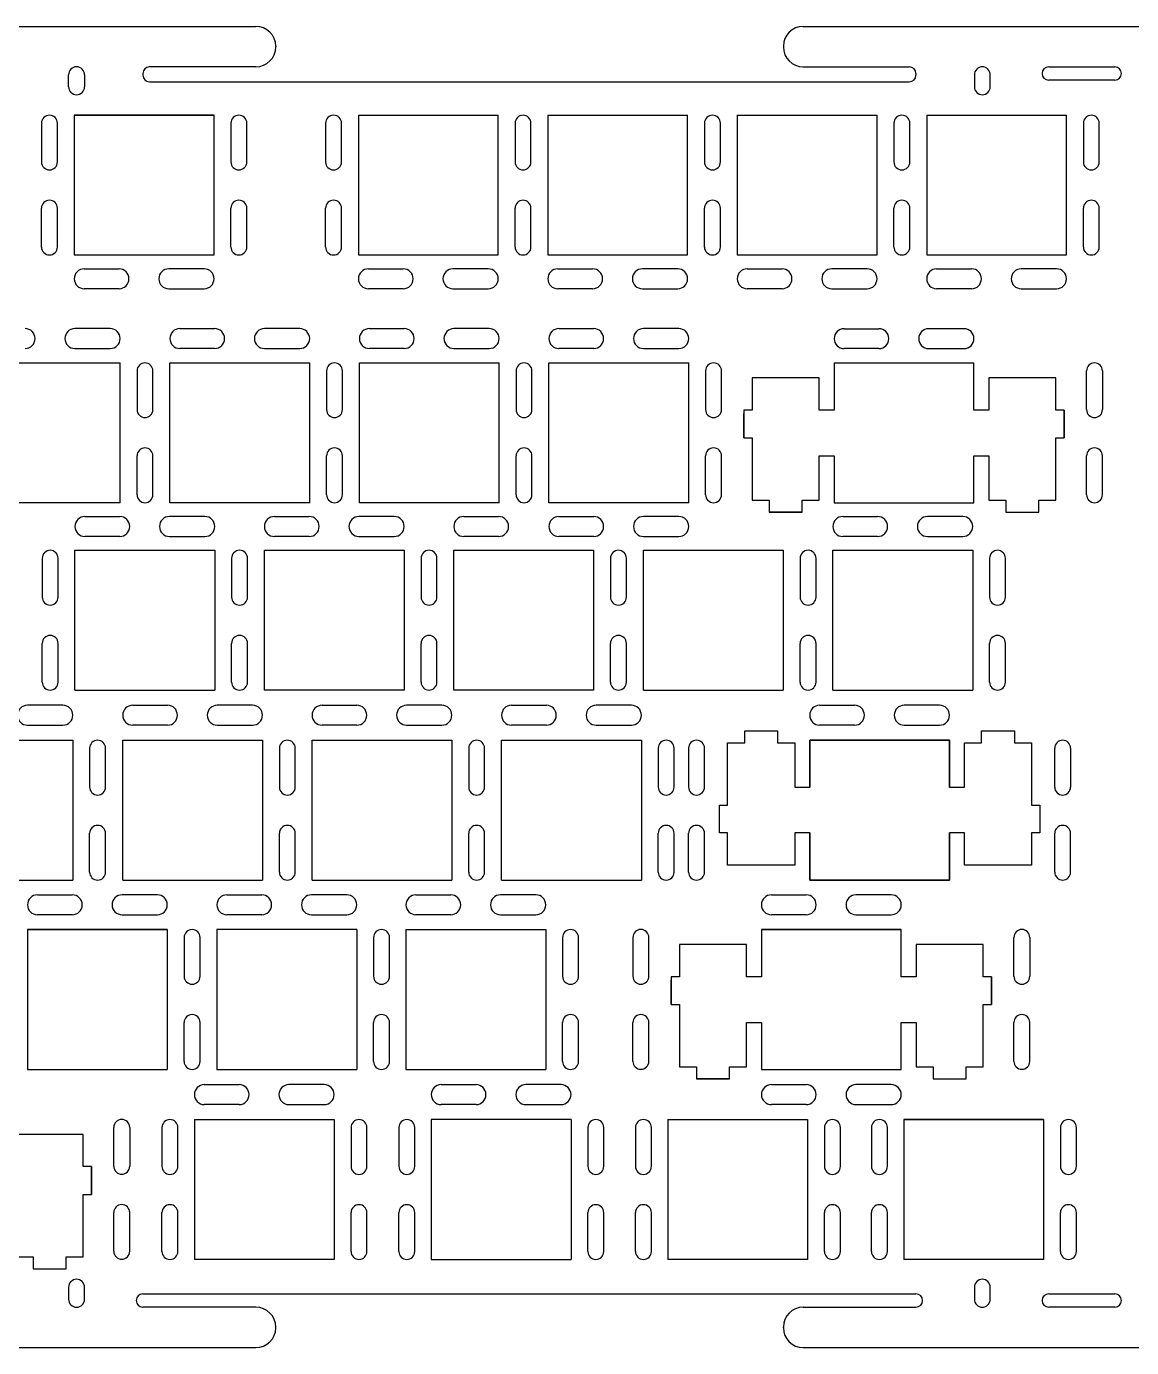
# Model space of a CAD drawing. Header units: millimetres. Extents: x -11 to 6802, y 2 to 721.
# Drawn here: x 5191.5 to 5302.6, y 533.9 to 666.7 of the extents above; entities that cross this region are included whole.
import ezdxf

# ---------------------------------------------------------------- set-up
doc = ezdxf.new("R2010")
doc.units = ezdxf.units.MM

msp = doc.modelspace()

# ---------------------------------------------------------------- linework, layer by layer
for p, q in [((5158.601, 666.668), (5214.601, 666.668)), ((5269.621, 666.668), (5325.621, 666.668)), ((5216.601, 664.668), (5216.601, 664.608)), ((5267.621, 664.668), (5267.621, 664.608)), ((5196.581, 662.608), (5196.581, 662.608)), ((5214.581, 662.608), (5203.921, 662.608)), ((5269.621, 662.608), (5280.281, 662.608)), ((5287.621, 662.608), (5287.621, 662.608)), ((5294.291, 662.608), (5300.931, 662.608)), ((5195.781, 660.608), (5195.781, 661.808)), ((5197.381, 661.808), (5197.381, 660.608)), ((5203.251, 661.938), (5203.251, 661.778)), ((5280.951, 661.938), (5280.951, 661.778)), ((5286.821, 661.808), (5286.821, 660.608)), ((5288.421, 660.608), (5288.421, 661.808)), ((5293.621, 661.938), (5293.621, 661.938)), ((5300.931, 661.268), (5294.291, 661.268)), ((5301.601, 661.938), (5301.601, 661.938)), ((5203.921, 661.108), (5280.281, 661.108)), ((5196.351, 657.748), (5196.351, 643.698)), ((5210.401, 657.748), (5196.351, 657.748)), ((5196.351, 657.748), (5210.401, 657.748)), ((5210.401, 643.698), (5210.401, 657.748)), ((5224.911, 657.748), (5238.961, 657.748)), ((5224.911, 657.748), (5238.961, 657.748)), ((5224.911, 657.748), (5224.911, 643.698)), ((5238.961, 643.698), (5238.961, 657.748)), ((5243.951, 657.748), (5243.951, 643.698)), ((5243.951, 657.748), (5258.001, 657.748)), ((5243.951, 657.748), (5258.001, 657.748)), ((5258.001, 643.698), (5258.001, 657.748)), ((5262.991, 657.748), (5262.991, 643.698)), ((5262.991, 657.748), (5277.041, 657.748)), ((5262.991, 657.748), (5277.041, 657.748)), ((5277.041, 643.698), (5277.041, 657.748)), ((5282.031, 657.748), (5282.031, 643.698)), ((5282.031, 657.748), (5296.081, 657.748)), ((5282.031, 657.748), (5296.081, 657.748)), ((5296.081, 643.698), (5296.081, 657.748)), ((5193.056, 656.948), (5193.056, 653.048)), ((5194.656, 653.048), (5194.656, 656.948)), ((5212.096, 656.948), (5212.096, 653.048)), ((5213.696, 653.048), (5213.696, 656.948)), ((5221.616, 656.948), (5221.616, 653.048)), ((5223.216, 653.048), (5223.216, 656.948)), ((5240.656, 656.948), (5240.656, 653.048)), ((5242.256, 653.048), (5242.256, 656.948)), ((5259.696, 656.948), (5259.696, 653.048)), ((5261.296, 653.048), (5261.296, 656.948)), ((5278.736, 656.948), (5278.736, 653.048)), ((5280.336, 653.048), (5280.336, 656.948)), ((5297.776, 656.948), (5297.776, 653.048)), ((5299.376, 653.048), (5299.376, 656.948)), ((5193.856, 652.248), (5193.856, 652.248)), ((5212.896, 652.248), (5212.896, 652.248)), ((5222.416, 652.248), (5222.416, 652.248)), ((5241.456, 652.248), (5241.456, 652.248)), ((5260.496, 652.248), (5260.496, 652.248)), ((5279.536, 652.248), (5279.536, 652.248)), ((5298.576, 652.248), (5298.576, 652.248)), ((5193.056, 644.498), (5193.056, 648.398)), ((5193.856, 649.198), (5193.856, 649.198)), ((5194.656, 644.498), (5194.656, 648.398)), ((5212.096, 644.498), (5212.096, 648.398)), ((5212.896, 649.198), (5212.896, 649.198)), ((5213.696, 644.498), (5213.696, 648.398)), ((5221.616, 644.498), (5221.616, 648.398)), ((5222.416, 649.198), (5222.416, 649.198)), ((5223.216, 644.498), (5223.216, 648.398)), ((5240.656, 644.498), (5240.656, 648.398)), ((5241.456, 649.198), (5241.456, 649.198)), ((5242.256, 644.498), (5242.256, 648.398)), ((5259.696, 644.498), (5259.696, 648.398)), ((5260.496, 649.198), (5260.496, 649.198)), ((5261.296, 644.498), (5261.296, 648.398)), ((5278.736, 644.498), (5278.736, 648.398)), ((5279.536, 649.198), (5279.536, 649.198)), ((5280.336, 644.498), (5280.336, 648.398)), ((5297.776, 644.498), (5297.776, 648.398)), ((5298.576, 649.198), (5298.576, 649.198)), ((5299.376, 644.498), (5299.376, 648.398)), ((5193.856, 643.698), (5193.856, 643.698)), ((5196.351, 643.698), (5210.401, 643.698)), ((5212.896, 643.698), (5212.896, 643.698)), ((5222.416, 643.698), (5222.416, 643.698)), ((5224.911, 643.698), (5238.961, 643.698)), ((5241.456, 643.698), (5241.456, 643.698)), ((5243.951, 643.698), (5258.001, 643.698)), ((5260.496, 643.698), (5260.496, 643.698)), ((5262.991, 643.698), (5277.041, 643.698)), ((5279.536, 643.698), (5279.536, 643.698)), ((5282.031, 643.698), (5296.081, 643.698)), ((5298.576, 643.698), (5298.576, 643.698)), ((5196.351, 641.308), (5196.351, 641.308)), ((5197.351, 642.308), (5200.851, 642.308)), ((5201.851, 641.308), (5201.851, 641.308)), ((5204.851, 641.308), (5204.851, 641.308)), ((5209.401, 642.308), (5205.851, 642.308)), ((5210.401, 641.308), (5210.401, 641.308)), ((5224.911, 641.308), (5224.911, 641.308)), ((5225.911, 642.308), (5229.411, 642.308)), ((5230.411, 641.308), (5230.411, 641.308)), ((5233.411, 641.308), (5233.411, 641.308)), ((5237.961, 642.308), (5234.411, 642.308)), ((5238.961, 641.308), (5238.961, 641.308)), ((5243.951, 641.308), (5243.951, 641.308)), ((5244.951, 642.308), (5248.451, 642.308)), ((5249.451, 641.308), (5249.451, 641.308)), ((5252.451, 641.308), (5252.451, 641.308)), ((5257.001, 642.308), (5253.451, 642.308)), ((5258.001, 641.308), (5258.001, 641.308)), ((5262.991, 641.308), (5262.991, 641.308)), ((5263.991, 642.308), (5267.491, 642.308)), ((5268.491, 641.308), (5268.491, 641.308)), ((5271.491, 641.308), (5271.491, 641.308)), ((5276.041, 642.308), (5272.491, 642.308)), ((5277.041, 641.308), (5277.041, 641.308)), ((5282.031, 641.308), (5282.031, 641.308)), ((5283.031, 642.308), (5286.531, 642.308)), ((5287.531, 641.308), (5287.531, 641.308)), ((5290.531, 641.308), (5290.531, 641.308)), ((5295.081, 642.308), (5291.531, 642.308)), ((5296.081, 641.308), (5296.081, 641.308)), ((5200.851, 640.308), (5197.351, 640.308)), ((5205.851, 640.308), (5209.401, 640.308)), ((5229.411, 640.308), (5225.911, 640.308)), ((5234.411, 640.308), (5237.961, 640.308)), ((5248.451, 640.308), (5244.951, 640.308)), ((5253.451, 640.308), (5257.001, 640.308)), ((5267.491, 640.308), (5263.991, 640.308)), ((5272.491, 640.308), (5276.041, 640.308)), ((5286.531, 640.308), (5283.031, 640.308)), ((5291.531, 640.308), (5295.081, 640.308)), ((5199.961, 636.298), (5196.411, 636.298)), ((5206.961, 636.298), (5210.461, 636.298)), ((5219.011, 636.298), (5215.461, 636.298)), ((5226.011, 636.298), (5229.511, 636.298)), ((5238.061, 636.298), (5234.511, 636.298)), ((5245.061, 636.298), (5248.561, 636.298)), ((5257.111, 636.298), (5253.561, 636.298)), ((5273.726, 636.293), (5277.226, 636.293)), ((5285.776, 636.293), (5282.226, 636.293)), ((5192.411, 635.298), (5192.411, 635.298)), ((5195.411, 635.298), (5195.411, 635.298)), ((5200.961, 635.298), (5200.961, 635.298)), ((5205.961, 635.298), (5205.961, 635.298)), ((5205.961, 635.298), (5205.961, 635.298)), ((5211.461, 635.298), (5211.461, 635.298)), ((5214.461, 635.298), (5214.461, 635.298)), ((5220.011, 635.298), (5220.011, 635.298)), ((5225.011, 635.298), (5225.011, 635.298)), ((5225.011, 635.298), (5225.011, 635.298)), ((5230.511, 635.298), (5230.511, 635.298)), ((5233.511, 635.298), (5233.511, 635.298)), ((5239.061, 635.298), (5239.061, 635.298)), ((5244.061, 635.298), (5244.061, 635.298)), ((5244.061, 635.298), (5244.061, 635.298)), ((5249.561, 635.298), (5249.561, 635.298)), ((5252.561, 635.298), (5252.561, 635.298)), ((5258.111, 635.298), (5258.111, 635.298)), ((5272.726, 635.293), (5272.726, 635.293)), ((5272.726, 635.293), (5272.726, 635.293)), ((5278.226, 635.293), (5278.226, 635.293)), ((5281.226, 635.293), (5281.226, 635.293)), ((5286.776, 635.293), (5286.776, 635.293)), ((5196.411, 634.298), (5199.961, 634.298)), ((5210.461, 634.298), (5206.961, 634.298)), ((5215.461, 634.298), (5219.011, 634.298)), ((5229.511, 634.298), (5226.011, 634.298)), ((5234.511, 634.298), (5238.061, 634.298)), ((5248.561, 634.298), (5245.061, 634.298)), ((5253.561, 634.298), (5257.111, 634.298)), ((5277.226, 634.293), (5273.726, 634.293)), ((5282.226, 634.293), (5285.776, 634.293)), ((5186.911, 632.858), (5200.961, 632.858)), ((5200.961, 618.808), (5200.961, 632.858)), ((5202.656, 632.058), (5202.656, 628.158)), ((5204.256, 628.158), (5204.256, 632.058)), ((5205.961, 618.808), (5205.961, 632.858)), ((5205.961, 632.858), (5220.011, 632.858)), ((5220.011, 618.808), (5220.011, 632.858)), ((5221.706, 632.058), (5221.706, 628.158)), ((5223.306, 628.158), (5223.306, 632.058)), ((5225.011, 618.808), (5225.011, 632.858)), ((5225.011, 632.858), (5239.061, 632.858)), ((5239.061, 618.808), (5239.061, 632.858)), ((5240.756, 632.058), (5240.756, 628.158)), ((5242.356, 628.158), (5242.356, 632.058)), ((5244.061, 618.808), (5244.061, 632.858)), ((5244.061, 632.858), (5258.111, 632.858)), ((5258.111, 618.808), (5258.111, 632.858)), ((5259.806, 632.058), (5259.806, 628.158)), ((5261.406, 628.158), (5261.406, 632.058)), ((5272.726, 632.853), (5272.726, 628.117)), ((5272.726, 632.853), (5286.776, 632.853)), ((5272.731, 632.853), (5272.731, 632.858)), ((5286.776, 628.117), (5286.776, 632.853)), ((5298.096, 628.158), (5298.096, 632.058)), ((5299.696, 632.058), (5299.696, 628.158)), ((5295.85, 628.117), (5295.85, 625.319)), ((5203.456, 627.358), (5203.456, 627.358)), ((5222.506, 627.358), (5222.506, 627.358)), ((5241.556, 627.358), (5241.556, 627.358)), ((5260.606, 627.358), (5260.606, 627.358)), ((5263.651, 625.319), (5263.651, 627.763)), ((5298.896, 627.358), (5298.896, 627.358)), ((5203.456, 624.308), (5203.456, 624.308)), ((5222.506, 624.308), (5222.506, 624.308)), ((5241.556, 624.308), (5241.556, 624.308)), ((5260.606, 624.308), (5260.606, 624.308)), ((5298.896, 624.308), (5298.896, 624.308)), ((5202.656, 619.608), (5202.656, 623.508)), ((5204.256, 619.608), (5204.256, 623.508)), ((5221.706, 619.608), (5221.706, 623.508)), ((5223.306, 619.608), (5223.306, 623.508)), ((5240.756, 619.608), (5240.756, 623.508)), ((5242.356, 619.608), (5242.356, 623.508)), ((5259.806, 619.608), (5259.806, 623.508)), ((5261.406, 619.608), (5261.406, 623.508)), ((5272.726, 623.518), (5272.726, 618.803)), ((5286.776, 618.803), (5286.776, 623.518)), ((5298.096, 619.608), (5298.096, 623.508)), ((5299.696, 619.608), (5299.696, 623.508)), ((5200.961, 618.808), (5186.911, 618.808)), ((5203.456, 618.808), (5203.456, 618.808)), ((5220.011, 618.808), (5205.961, 618.808)), ((5222.506, 618.808), (5222.506, 618.808)), ((5239.061, 618.808), (5225.011, 618.808)), ((5241.556, 618.808), (5241.556, 618.808)), ((5258.111, 618.808), (5244.061, 618.808)), ((5260.606, 618.808), (5260.606, 618.808)), ((5272.726, 618.808), (5272.731, 618.808)), ((5272.726, 618.803), (5286.776, 618.803)), ((5272.731, 618.808), (5272.731, 618.803)), ((5298.896, 618.808), (5298.896, 618.808)), ((5197.421, 617.413), (5200.921, 617.413)), ((5209.471, 617.413), (5205.921, 617.413)), ((5216.461, 617.413), (5219.961, 617.413)), ((5228.511, 617.413), (5224.961, 617.413)), ((5235.501, 617.413), (5239.001, 617.413)), ((5245.061, 617.413), (5248.561, 617.413)), ((5257.111, 617.413), (5253.561, 617.413)), ((5269.499, 617.848), (5266.2, 617.848)), ((5273.601, 617.413), (5277.101, 617.413)), ((5285.651, 617.413), (5282.101, 617.413)), ((5196.421, 616.413), (5196.421, 616.413)), ((5196.421, 616.413), (5196.421, 616.413)), ((5201.921, 616.413), (5201.921, 616.413)), ((5204.921, 616.413), (5204.921, 616.413)), ((5210.471, 616.413), (5210.471, 616.413)), ((5215.461, 616.413), (5215.461, 616.413)), ((5215.461, 616.413), (5215.461, 616.413)), ((5220.961, 616.413), (5220.961, 616.413)), ((5223.961, 616.413), (5223.961, 616.413)), ((5229.511, 616.413), (5229.511, 616.413)), ((5234.501, 616.413), (5234.501, 616.413)), ((5234.501, 616.413), (5234.501, 616.413)), ((5240.001, 616.413), (5240.001, 616.413)), ((5244.061, 616.413), (5244.061, 616.413)), ((5249.561, 616.413), (5249.561, 616.413)), ((5252.561, 616.413), (5252.561, 616.413)), ((5258.111, 616.413), (5258.111, 616.413)), ((5272.601, 616.413), (5272.601, 616.413)), ((5272.601, 616.413), (5272.601, 616.413)), ((5278.101, 616.413), (5278.101, 616.413)), ((5281.101, 616.413), (5281.101, 616.413)), ((5286.651, 616.413), (5286.651, 616.413)), ((5200.921, 615.413), (5197.421, 615.413)), ((5205.921, 615.413), (5209.471, 615.413)), ((5219.961, 615.413), (5216.461, 615.413)), ((5224.961, 615.413), (5228.511, 615.413)), ((5239.001, 615.413), (5235.501, 615.413)), ((5248.561, 615.413), (5245.061, 615.413)), ((5253.561, 615.413), (5257.111, 615.413)), ((5277.101, 615.413), (5273.601, 615.413)), ((5282.101, 615.413), (5285.651, 615.413)), ((5196.421, 599.968), (5196.421, 614.018)), ((5196.421, 614.018), (5210.471, 614.018)), ((5210.471, 614.018), (5210.471, 599.968)), ((5215.461, 599.968), (5215.461, 614.018)), ((5215.461, 614.018), (5229.511, 614.018)), ((5229.511, 614.018), (5229.511, 599.968)), ((5234.501, 599.968), (5234.501, 614.018)), ((5234.501, 614.018), (5248.551, 614.018)), ((5248.551, 614.018), (5248.551, 599.968)), ((5253.561, 599.968), (5253.561, 614.018)), ((5253.561, 614.018), (5267.611, 614.018)), ((5267.611, 614.018), (5267.611, 599.968)), ((5272.601, 599.968), (5272.601, 614.018)), ((5272.601, 614.018), (5286.651, 614.018)), ((5286.651, 614.018), (5286.651, 599.968)), ((5193.126, 613.218), (5193.126, 609.318)), ((5194.726, 609.318), (5194.726, 613.218)), ((5212.166, 613.218), (5212.166, 609.318)), ((5213.766, 609.318), (5213.766, 613.218)), ((5231.206, 613.218), (5231.206, 609.318)), ((5232.806, 609.318), (5232.806, 613.218)), ((5250.246, 613.218), (5250.246, 609.318)), ((5251.846, 609.318), (5251.846, 613.218)), ((5269.306, 613.218), (5269.306, 609.318)), ((5270.906, 609.318), (5270.906, 613.218)), ((5288.346, 613.218), (5288.346, 609.318)), ((5289.946, 609.318), (5289.946, 613.218)), ((5193.926, 608.518), (5193.926, 608.518)), ((5212.966, 608.518), (5212.966, 608.518)), ((5232.006, 608.518), (5232.006, 608.518)), ((5251.046, 608.518), (5251.046, 608.518)), ((5270.106, 608.518), (5270.106, 608.518)), ((5289.146, 608.518), (5289.146, 608.518)), ((5193.926, 605.468), (5193.926, 605.468)), ((5212.966, 605.468), (5212.966, 605.468)), ((5232.006, 605.468), (5232.006, 605.468)), ((5251.046, 605.468), (5251.046, 605.468)), ((5270.106, 605.468), (5270.106, 605.468)), ((5289.146, 605.468), (5289.146, 605.468)), ((5193.126, 600.768), (5193.126, 604.668)), ((5194.726, 600.768), (5194.726, 604.668)), ((5212.166, 600.768), (5212.166, 604.668)), ((5213.766, 600.768), (5213.766, 604.668)), ((5231.206, 600.768), (5231.206, 604.668)), ((5232.806, 600.768), (5232.806, 604.668)), ((5250.246, 600.768), (5250.246, 604.668)), ((5251.846, 600.768), (5251.846, 604.668)), ((5269.306, 600.768), (5269.306, 604.668)), ((5270.906, 600.768), (5270.906, 604.668)), ((5288.346, 600.768), (5288.346, 604.668)), ((5289.946, 600.768), (5289.946, 604.668)), ((5193.926, 599.968), (5193.926, 599.968)), ((5196.421, 599.968), (5210.471, 599.968)), ((5212.966, 599.968), (5212.966, 599.968)), ((5229.511, 599.968), (5215.461, 599.968)), ((5232.006, 599.968), (5232.006, 599.968)), ((5248.551, 599.968), (5234.501, 599.968)), ((5251.046, 599.968), (5251.046, 599.968)), ((5253.561, 599.968), (5267.611, 599.968)), ((5270.106, 599.968), (5270.106, 599.968)), ((5272.601, 599.968), (5286.651, 599.968)), ((5289.146, 599.968), (5289.146, 599.968)), ((5195.201, 598.448), (5191.651, 598.448)), ((5202.221, 598.448), (5205.721, 598.448)), ((5214.271, 598.448), (5210.721, 598.448)), ((5221.251, 598.448), (5224.751, 598.448)), ((5233.301, 598.448), (5229.751, 598.448)), ((5240.301, 598.448), (5243.801, 598.448)), ((5252.351, 598.448), (5248.801, 598.448)), ((5271.271, 598.448), (5274.771, 598.448)), ((5283.321, 598.448), (5279.771, 598.448)), ((5191.651, 596.448), (5195.201, 596.448)), ((5196.201, 597.448), (5196.201, 597.448)), ((5201.221, 597.448), (5201.221, 597.448)), ((5201.221, 597.448), (5201.221, 597.448)), ((5205.721, 596.448), (5202.221, 596.448)), ((5206.721, 597.448), (5206.721, 597.448)), ((5209.721, 597.448), (5209.721, 597.448)), ((5210.721, 596.448), (5214.271, 596.448)), ((5215.271, 597.448), (5215.271, 597.448)), ((5220.251, 597.448), (5220.251, 597.448)), ((5220.251, 597.448), (5220.251, 597.448)), ((5224.751, 596.448), (5221.251, 596.448)), ((5225.751, 597.448), (5225.751, 597.448)), ((5228.751, 597.448), (5228.751, 597.448)), ((5229.751, 596.448), (5233.301, 596.448)), ((5234.301, 597.448), (5234.301, 597.448)), ((5239.301, 597.448), (5239.301, 597.448)), ((5239.301, 597.448), (5239.301, 597.448)), ((5243.801, 596.448), (5240.301, 596.448)), ((5244.801, 597.448), (5244.801, 597.448)), ((5247.801, 597.448), (5247.801, 597.448)), ((5248.801, 596.448), (5252.351, 596.448)), ((5253.351, 597.448), (5253.351, 597.448)), ((5270.271, 597.448), (5270.271, 597.448)), ((5270.271, 597.448), (5270.271, 597.448)), ((5274.771, 596.448), (5271.271, 596.448)), ((5275.771, 597.448), (5275.771, 597.448)), ((5278.771, 597.448), (5278.771, 597.448)), ((5279.771, 596.448), (5283.321, 596.448)), ((5284.321, 597.448), (5284.321, 597.448)), ((5182.151, 594.928), (5196.201, 594.928)), ((5196.201, 594.928), (5196.201, 580.878)), ((5201.221, 580.878), (5201.221, 594.928)), ((5201.221, 594.928), (5215.271, 594.928)), ((5215.271, 594.928), (5215.271, 580.878)), ((5220.251, 580.878), (5220.251, 594.928)), ((5220.251, 594.928), (5234.301, 594.928)), ((5234.301, 594.928), (5234.301, 580.878)), ((5239.301, 580.878), (5239.301, 594.928)), ((5239.301, 594.928), (5253.351, 594.928)), ((5253.351, 594.928), (5253.351, 580.878)), ((5270.271, 590.214), (5270.271, 594.928)), ((5270.271, 594.928), (5284.321, 594.928)), ((5270.271, 594.928), (5270.271, 590.214)), ((5284.321, 594.928), (5270.271, 594.928)), ((5284.321, 594.928), (5284.321, 590.214)), ((5284.321, 590.214), (5284.321, 594.928)), ((5197.896, 594.128), (5197.896, 590.228)), ((5199.496, 590.228), (5199.496, 594.128)), ((5216.966, 594.128), (5216.966, 590.228)), ((5218.566, 590.228), (5218.566, 594.128)), ((5235.996, 594.128), (5235.996, 590.228)), ((5237.596, 590.228), (5237.596, 594.128)), ((5255.046, 594.128), (5255.046, 590.228)), ((5256.646, 590.228), (5256.646, 594.128)), ((5258.096, 594.128), (5258.096, 590.228)), ((5259.696, 590.228), (5259.696, 594.128)), ((5294.896, 590.228), (5294.896, 594.128)), ((5296.496, 594.128), (5296.496, 590.228)), ((5198.696, 589.428), (5198.696, 589.428)), ((5217.766, 589.428), (5217.766, 589.428)), ((5236.796, 589.428), (5236.796, 589.428)), ((5255.846, 589.428), (5255.846, 589.428)), ((5258.896, 589.428), (5258.896, 589.428)), ((5295.696, 589.428), (5295.696, 589.428)), ((5197.896, 581.678), (5197.896, 585.578)), ((5198.696, 586.378), (5198.696, 586.378)), ((5199.496, 581.678), (5199.496, 585.578)), ((5216.966, 581.678), (5216.966, 585.578)), ((5217.766, 586.378), (5217.766, 586.378)), ((5218.566, 581.678), (5218.566, 585.578)), ((5235.996, 581.678), (5235.996, 585.578)), ((5236.796, 586.378), (5236.796, 586.378)), ((5237.596, 581.678), (5237.596, 585.578)), ((5255.046, 581.678), (5255.046, 585.578)), ((5255.846, 586.378), (5255.846, 586.378)), ((5256.646, 581.678), (5256.646, 585.578)), ((5258.096, 581.678), (5258.096, 585.578)), ((5258.896, 586.378), (5258.896, 586.378)), ((5259.696, 581.678), (5259.696, 585.578)), ((5270.271, 580.878), (5270.271, 585.614)), ((5270.271, 585.614), (5270.271, 580.878)), ((5284.321, 585.614), (5284.321, 580.878)), ((5284.321, 580.878), (5284.321, 585.614)), ((5294.896, 581.678), (5294.896, 585.578)), ((5295.696, 586.378), (5295.696, 586.378)), ((5296.496, 581.678), (5296.496, 585.578)), ((5182.151, 580.878), (5196.201, 580.878)), ((5198.696, 580.878), (5198.696, 580.878)), ((5201.221, 580.878), (5215.271, 580.878)), ((5217.766, 580.878), (5217.766, 580.878)), ((5220.251, 580.878), (5234.301, 580.878)), ((5236.796, 580.878), (5236.796, 580.878)), ((5239.301, 580.878), (5253.351, 580.878)), ((5255.846, 580.878), (5255.846, 580.878)), ((5258.896, 580.878), (5258.896, 580.878)), ((5284.321, 580.878), (5270.271, 580.878)), ((5270.271, 580.878), (5284.321, 580.878)), ((5270.271, 580.878), (5284.321, 580.878)), ((5277.296, 580.878), (5270.271, 580.878)), ((5277.296, 580.878), (5277.296, 580.873)), ((5295.696, 580.878), (5295.696, 580.878)), ((5192.651, 579.393), (5196.151, 579.393)), ((5204.701, 579.393), (5201.151, 579.393)), ((5211.691, 579.393), (5215.191, 579.393)), ((5223.741, 579.393), (5220.191, 579.393)), ((5230.691, 579.393), (5234.191, 579.393)), ((5242.741, 579.393), (5239.191, 579.393)), ((5266.421, 579.393), (5269.921, 579.393)), ((5278.471, 579.393), (5274.921, 579.393)), ((5191.651, 578.393), (5191.651, 578.393)), ((5191.651, 578.393), (5191.651, 578.393)), ((5197.151, 578.393), (5197.151, 578.393)), ((5200.151, 578.393), (5200.151, 578.393)), ((5205.701, 578.393), (5205.701, 578.393)), ((5210.691, 578.393), (5210.691, 578.393)), ((5210.691, 578.393), (5210.691, 578.393)), ((5216.191, 578.393), (5216.191, 578.393)), ((5219.191, 578.393), (5219.191, 578.393)), ((5224.741, 578.393), (5224.741, 578.393)), ((5229.691, 578.393), (5229.691, 578.393)), ((5229.691, 578.393), (5229.691, 578.393)), ((5235.191, 578.393), (5235.191, 578.393)), ((5238.191, 578.393), (5238.191, 578.393)), ((5243.741, 578.393), (5243.741, 578.393)), ((5265.421, 578.393), (5265.421, 578.393)), ((5265.421, 578.393), (5265.421, 578.393)), ((5270.921, 578.393), (5270.921, 578.393)), ((5273.921, 578.393), (5273.921, 578.393)), ((5279.471, 578.393), (5279.471, 578.393)), ((5196.151, 577.393), (5192.651, 577.393)), ((5201.151, 577.393), (5204.701, 577.393)), ((5215.191, 577.393), (5211.691, 577.393)), ((5220.191, 577.393), (5223.741, 577.393)), ((5234.191, 577.393), (5230.691, 577.393)), ((5239.191, 577.393), (5242.741, 577.393)), ((5269.921, 577.393), (5266.421, 577.393)), ((5274.921, 577.393), (5278.471, 577.393)), ((5191.651, 575.908), (5191.651, 561.858)), ((5205.701, 575.908), (5191.651, 575.908)), ((5191.651, 575.908), (5205.701, 575.908)), ((5205.701, 575.908), (5205.701, 561.858)), ((5207.396, 575.108), (5207.396, 571.208)), ((5208.996, 571.208), (5208.996, 575.108)), ((5210.691, 575.908), (5210.691, 561.858)), ((5224.741, 575.908), (5210.691, 575.908)), ((5224.741, 575.908), (5224.741, 561.858)), ((5226.436, 575.108), (5226.436, 571.208)), ((5228.036, 571.208), (5228.036, 575.108)), ((5229.691, 575.908), (5243.741, 575.908)), ((5229.691, 575.908), (5229.691, 561.858)), ((5229.691, 575.908), (5243.741, 575.908)), ((5229.691, 575.908), (5243.741, 575.908)), ((5229.691, 575.908), (5243.741, 575.908)), ((5229.691, 575.908), (5229.691, 561.858)), ((5243.741, 575.908), (5243.741, 561.858)), ((5243.741, 575.908), (5243.741, 561.858)), ((5245.436, 575.108), (5245.436, 571.208)), ((5247.036, 571.208), (5247.036, 575.108)), ((5252.501, 575.113), (5252.501, 571.213)), ((5254.101, 571.213), (5254.101, 575.113)), ((5265.421, 575.908), (5265.421, 571.172)), ((5279.471, 575.908), (5265.421, 575.908)), ((5265.421, 575.908), (5279.471, 575.908)), ((5265.421, 575.908), (5279.471, 575.908)), ((5265.426, 575.908), (5265.426, 575.913)), ((5279.471, 571.172), (5279.471, 575.908)), ((5290.791, 571.213), (5290.791, 575.113)), ((5292.391, 575.113), (5292.391, 571.213)), ((5288.545, 571.172), (5288.545, 568.374)), ((5208.196, 570.408), (5208.196, 570.408)), ((5227.236, 570.408), (5227.236, 570.408)), ((5246.236, 570.408), (5246.236, 570.408)), ((5253.301, 570.413), (5253.301, 570.413)), ((5256.346, 568.374), (5256.346, 570.818)), ((5291.591, 570.413), (5291.591, 570.413)), ((5208.196, 567.358), (5208.196, 567.358)), ((5227.236, 567.358), (5227.236, 567.358)), ((5246.236, 567.358), (5246.236, 567.358)), ((5253.301, 567.363), (5253.301, 567.363)), ((5291.591, 567.363), (5291.591, 567.363)), ((5207.396, 562.658), (5207.396, 566.558)), ((5208.996, 562.658), (5208.996, 566.558)), ((5226.436, 562.658), (5226.436, 566.558)), ((5228.036, 562.658), (5228.036, 566.558)), ((5245.436, 562.658), (5245.436, 566.558)), ((5247.036, 562.658), (5247.036, 566.558)), ((5252.501, 562.663), (5252.501, 566.563)), ((5254.101, 562.663), (5254.101, 566.563)), ((5265.421, 566.573), (5265.421, 561.858)), ((5279.471, 561.858), (5279.471, 566.573)), ((5290.791, 562.663), (5290.791, 566.563)), ((5292.391, 562.663), (5292.391, 566.563)), ((5191.651, 561.858), (5205.701, 561.858)), ((5208.196, 561.858), (5208.196, 561.858)), ((5210.691, 561.858), (5224.741, 561.858)), ((5227.236, 561.858), (5227.236, 561.858)), ((5229.691, 561.858), (5243.741, 561.858)), ((5246.236, 561.858), (5246.236, 561.858)), ((5253.301, 561.863), (5253.301, 561.863)), ((5265.421, 561.863), (5265.426, 561.863)), ((5265.421, 561.858), (5279.471, 561.858)), ((5265.426, 561.863), (5265.426, 561.858)), ((5291.591, 561.863), (5291.591, 561.863)), ((5209.421, 560.32), (5212.921, 560.32)), ((5221.471, 560.32), (5217.921, 560.32)), ((5233.231, 560.32), (5236.731, 560.32)), ((5245.281, 560.32), (5241.731, 560.32)), ((5262.194, 560.903), (5258.895, 560.903)), ((5266.421, 560.32), (5269.921, 560.32)), ((5278.471, 560.32), (5274.921, 560.32)), ((5208.421, 559.32), (5208.421, 559.32)), ((5208.421, 559.32), (5208.421, 559.32)), ((5213.921, 559.32), (5213.921, 559.32)), ((5216.921, 559.32), (5216.921, 559.32)), ((5222.471, 559.32), (5222.471, 559.32)), ((5232.231, 559.32), (5232.231, 559.32)), ((5232.231, 559.32), (5232.231, 559.32)), ((5237.731, 559.32), (5237.731, 559.32)), ((5240.731, 559.32), (5240.731, 559.32)), ((5246.281, 559.32), (5246.281, 559.32)), ((5265.421, 559.32), (5265.421, 559.32)), ((5265.421, 559.32), (5265.421, 559.32)), ((5270.921, 559.32), (5270.921, 559.32)), ((5273.921, 559.32), (5273.921, 559.32)), ((5279.471, 559.32), (5279.471, 559.32)), ((5212.921, 558.32), (5209.421, 558.32)), ((5217.921, 558.32), (5221.471, 558.32)), ((5236.731, 558.32), (5233.231, 558.32)), ((5241.731, 558.32), (5245.281, 558.32)), ((5269.921, 558.32), (5266.421, 558.32)), ((5274.921, 558.32), (5278.471, 558.32)), ((5208.421, 556.808), (5222.471, 556.808)), ((5208.421, 556.808), (5208.421, 542.758)), ((5222.471, 556.808), (5222.471, 542.758)), ((5246.281, 556.808), (5232.231, 556.808)), ((5232.231, 556.808), (5232.231, 542.758)), ((5246.281, 556.808), (5246.281, 542.758)), ((5256.011, 556.808), (5270.061, 556.808)), ((5256.011, 556.808), (5256.011, 542.758)), ((5270.061, 556.808), (5270.061, 542.758)), ((5279.731, 556.808), (5293.781, 556.808)), ((5293.781, 556.808), (5279.731, 556.808)), ((5279.731, 556.808), (5279.731, 542.758)), ((5293.781, 556.808), (5293.781, 542.758)), ((5200.32, 552.124), (5200.32, 556.024)), ((5201.92, 556.024), (5201.92, 552.124)), ((5205.166, 556.008), (5205.166, 552.108)), ((5206.766, 552.108), (5206.766, 556.008)), ((5224.166, 556.008), (5224.166, 552.108)), ((5225.766, 552.108), (5225.766, 556.008)), ((5228.976, 556.008), (5228.976, 552.108)), ((5230.576, 552.108), (5230.576, 556.008)), ((5247.976, 556.008), (5247.976, 552.108)), ((5249.576, 552.108), (5249.576, 556.008)), ((5252.756, 556.008), (5252.756, 552.108)), ((5254.356, 552.108), (5254.356, 556.008)), ((5271.756, 556.008), (5271.756, 552.108)), ((5273.356, 552.108), (5273.356, 556.008)), ((5276.476, 556.008), (5276.476, 552.108)), ((5278.076, 552.108), (5278.076, 556.008)), ((5295.476, 556.008), (5295.476, 552.108)), ((5297.076, 552.108), (5297.076, 556.008)), ((5198.076, 552.083), (5198.076, 549.284)), ((5201.12, 551.324), (5201.12, 551.324)), ((5205.966, 551.308), (5205.966, 551.308)), ((5224.966, 551.308), (5224.966, 551.308)), ((5229.776, 551.308), (5229.776, 551.308)), ((5248.776, 551.308), (5248.776, 551.308)), ((5253.556, 551.308), (5253.556, 551.308)), ((5272.556, 551.308), (5272.556, 551.308)), ((5277.276, 551.308), (5277.276, 551.308)), ((5296.276, 551.308), (5296.276, 551.308)), ((5200.32, 543.574), (5200.32, 547.474)), ((5201.12, 548.274), (5201.12, 548.274)), ((5201.92, 543.574), (5201.92, 547.474)), ((5205.166, 543.558), (5205.166, 547.458)), ((5205.966, 548.258), (5205.966, 548.258)), ((5206.766, 543.558), (5206.766, 547.458)), ((5224.166, 543.558), (5224.166, 547.458)), ((5224.966, 548.258), (5224.966, 548.258)), ((5225.766, 543.558), (5225.766, 547.458)), ((5228.976, 543.558), (5228.976, 547.458)), ((5229.776, 548.258), (5229.776, 548.258)), ((5230.576, 543.558), (5230.576, 547.458)), ((5247.976, 543.558), (5247.976, 547.458)), ((5248.776, 548.258), (5248.776, 548.258)), ((5249.576, 543.558), (5249.576, 547.458)), ((5252.756, 543.558), (5252.756, 547.458)), ((5253.556, 548.258), (5253.556, 548.258)), ((5254.356, 543.558), (5254.356, 547.458)), ((5271.756, 543.558), (5271.756, 547.458)), ((5272.556, 548.258), (5272.556, 548.258)), ((5273.356, 543.558), (5273.356, 547.458)), ((5276.476, 543.558), (5276.476, 547.458)), ((5277.276, 548.258), (5277.276, 548.258)), ((5278.076, 543.558), (5278.076, 547.458)), ((5295.476, 543.558), (5295.476, 547.458)), ((5296.276, 548.258), (5296.276, 548.258)), ((5297.076, 543.558), (5297.076, 547.458)), ((5201.12, 542.774), (5201.12, 542.774)), ((5205.966, 542.758), (5205.966, 542.758)), ((5222.471, 542.758), (5208.421, 542.758)), ((5224.966, 542.758), (5224.966, 542.758)), ((5229.776, 542.758), (5229.776, 542.758)), ((5232.231, 542.758), (5246.281, 542.758)), ((5248.776, 542.758), (5248.776, 542.758)), ((5253.556, 542.758), (5253.556, 542.758)), ((5270.061, 542.758), (5256.011, 542.758)), ((5272.556, 542.758), (5272.556, 542.758)), ((5277.276, 542.758), (5277.276, 542.758)), ((5293.781, 542.758), (5279.731, 542.758)), ((5296.276, 542.758), (5296.276, 542.758)), ((5196.581, 540.758), (5196.581, 540.758)), ((5287.621, 540.758), (5287.621, 540.758)), ((5195.781, 539.958), (5195.781, 538.758)), ((5197.381, 538.758), (5197.381, 539.958)), ((5203.251, 539.298), (5280.951, 539.298)), ((5286.821, 539.958), (5286.821, 538.758)), ((5288.421, 538.758), (5288.421, 539.958)), ((5294.291, 539.298), (5300.931, 539.298)), ((5202.581, 538.628), (5202.581, 538.628)), ((5214.581, 537.958), (5203.251, 537.958)), ((5269.621, 537.958), (5280.951, 537.958)), ((5281.621, 538.628), (5281.621, 538.628)), ((5293.621, 538.628), (5293.621, 538.628)), ((5300.931, 537.958), (5294.291, 537.958)), ((5301.601, 538.628), (5301.601, 538.628)), ((5216.601, 535.898), (5216.601, 535.958)), ((5267.621, 535.898), (5267.621, 535.958)), ((5158.601, 533.898), (5214.601, 533.898)), ((5269.621, 533.898), (5325.621, 533.898))]:
    msp.add_line(p, q)
at = {"color": 0}
for points in [[(5272.726, 628.117), (5271.226, 628.117), (5271.226, 631.348), (5264.475, 631.348), (5264.475, 628.117), (5263.651, 628.117), (5263.651, 625.319), (5264.475, 625.319), (5264.475, 619.049), (5266.2, 619.049), (5266.2, 617.848), (5269.499, 617.848), (5269.499, 619.049), (5271.226, 619.049), (5271.226, 623.518), (5272.726, 623.518)], [(5286.776, 623.518), (5288.275, 623.518), (5288.275, 619.049), (5290, 619.049), (5290, 617.848), (5293.301, 617.848), (5293.301, 619.049), (5295.026, 619.049), (5295.026, 625.319), (5295.85, 625.319), (5295.85, 628.117), (5295.026, 628.117), (5295.026, 631.348), (5288.275, 631.348), (5288.275, 628.117), (5286.776, 628.117)], [(5270.271, 585.614), (5268.771, 585.614), (5268.771, 582.384), (5262.02, 582.384), (5262.02, 585.614), (5261.196, 585.614), (5261.196, 588.413), (5262.02, 588.413), (5262.02, 594.683), (5263.745, 594.683), (5263.745, 595.883), (5267.044, 595.883), (5267.044, 594.683), (5268.771, 594.683), (5268.771, 590.214), (5270.271, 590.214)], [(5284.321, 590.214), (5285.82, 590.214), (5285.82, 594.683), (5287.545, 594.683), (5287.545, 595.883), (5290.846, 595.883), (5290.846, 594.683), (5292.571, 594.683), (5292.571, 588.413), (5293.395, 588.413), (5293.395, 585.614), (5292.571, 585.614), (5292.571, 582.384), (5285.82, 582.384), (5285.82, 585.614), (5284.321, 585.614)], [(5265.421, 571.172), (5263.921, 571.172), (5263.921, 574.403), (5257.17, 574.403), (5257.17, 571.172), (5256.346, 571.172), (5256.346, 568.374), (5257.17, 568.374), (5257.17, 562.104), (5258.895, 562.104), (5258.895, 560.903), (5262.194, 560.903), (5262.194, 562.104), (5263.921, 562.104), (5263.921, 566.573), (5265.421, 566.573)], [(5279.471, 566.573), (5280.97, 566.573), (5280.97, 562.104), (5282.695, 562.104), (5282.695, 560.903), (5285.996, 560.903), (5285.996, 562.104), (5287.721, 562.104), (5287.721, 568.374), (5288.545, 568.374), (5288.545, 571.172), (5287.721, 571.172), (5287.721, 574.403), (5280.97, 574.403), (5280.97, 571.172), (5279.471, 571.172)], [(5188.681, 547.483), (5190.501, 547.483), (5190.501, 543.014), (5192.225, 543.014), (5192.225, 541.814), (5195.525, 541.814), (5195.525, 543.014), (5197.25, 543.014), (5197.25, 549.284), (5198.076, 549.284), (5198.076, 552.083), (5197.25, 552.083), (5197.25, 555.313), (5190.501, 555.313), (5190.501, 552.083), (5188.681, 552.083)]]:
    msp.add_lwpolyline(points, dxfattribs=at)
for centre, radius, start, end in [((5214.601, 664.668), 2, 0, 90), ((5269.621, 664.668), 2, 90, 180), ((5214.601, 664.608), 2, 270, 0), ((5269.621, 664.608), 2, 180, 270), ((5196.581, 661.808), 0.8, 90, 180), ((5196.581, 661.808), 0.8, 360, 90), ((5203.921, 661.938), 0.67, 90, 180), ((5280.281, 661.938), 0.67, 360, 90), ((5287.621, 661.808), 0.8, 90, 180), ((5287.621, 661.808), 0.8, 0, 90), ((5294.291, 661.938), 0.67, 90, 180), ((5300.931, 661.938), 0.67, 0, 90), ((5203.921, 661.778), 0.67, 180, 270), ((5280.281, 661.778), 0.67, 270, 360), ((5294.291, 661.938), 0.67, 180, 270), ((5300.931, 661.938), 0.67, 270, 0), ((5196.581, 660.608), 0.8, 180, 270), ((5196.581, 660.608), 0.8, 270, 0), ((5287.621, 660.608), 0.8, 180, 270), ((5287.621, 660.608), 0.8, 270, 0), ((5193.856, 656.948), 0.8, 90, 180), ((5193.856, 656.948), 0.8, 0, 90), ((5212.896, 656.948), 0.8, 90, 180), ((5212.896, 656.948), 0.8, 0, 90), ((5222.416, 656.948), 0.8, 90, 180), ((5222.416, 656.948), 0.8, 0, 90), ((5241.456, 656.948), 0.8, 90, 180), ((5241.456, 656.948), 0.8, 0, 90), ((5260.496, 656.948), 0.8, 90, 180), ((5260.496, 656.948), 0.8, 0, 90), ((5279.536, 656.948), 0.8, 90, 180), ((5279.536, 656.948), 0.8, 0, 90), ((5298.576, 656.948), 0.8, 90, 180), ((5298.576, 656.948), 0.8, 0, 90), ((5193.856, 653.048), 0.8, 180, 270), ((5193.856, 653.048), 0.8, 270, 0), ((5212.896, 653.048), 0.8, 180, 270), ((5212.896, 653.048), 0.8, 270, 0), ((5222.416, 653.048), 0.8, 180, 270), ((5222.416, 653.048), 0.8, 270, 0), ((5241.456, 653.048), 0.8, 180, 270), ((5241.456, 653.048), 0.8, 270, 0), ((5260.496, 653.048), 0.8, 180, 270), ((5260.496, 653.048), 0.8, 270, 0), ((5279.536, 653.048), 0.8, 180, 270), ((5279.536, 653.048), 0.8, 270, 0), ((5298.576, 653.048), 0.8, 180, 270), ((5298.576, 653.048), 0.8, 270, 0), ((5193.856, 648.398), 0.8, 90, 180), ((5193.856, 648.398), 0.8, 0, 90), ((5212.896, 648.398), 0.8, 90, 180), ((5212.896, 648.398), 0.8, 0, 90), ((5222.416, 648.398), 0.8, 90, 180), ((5222.416, 648.398), 0.8, 0, 90), ((5241.456, 648.398), 0.8, 90, 180), ((5241.456, 648.398), 0.8, 0, 90), ((5260.496, 648.398), 0.8, 90, 180), ((5260.496, 648.398), 0.8, 0, 90), ((5279.536, 648.398), 0.8, 90, 180), ((5279.536, 648.398), 0.8, 0, 90), ((5298.576, 648.398), 0.8, 90, 180), ((5298.576, 648.398), 0.8, 0, 90), ((5193.856, 644.498), 0.8, 180, 270), ((5193.856, 644.498), 0.8, 270, 0), ((5212.896, 644.498), 0.8, 180, 270), ((5212.896, 644.498), 0.8, 270, 0), ((5222.416, 644.498), 0.8, 180, 270), ((5222.416, 644.498), 0.8, 270, 0), ((5241.456, 644.498), 0.8, 180, 270), ((5241.456, 644.498), 0.8, 270, 0), ((5260.496, 644.498), 0.8, 180, 270), ((5260.496, 644.498), 0.8, 270, 0), ((5279.536, 644.498), 0.8, 180, 270), ((5279.536, 644.498), 0.8, 270, 0), ((5298.576, 644.498), 0.8, 180, 270), ((5298.576, 644.498), 0.8, 270, 0), ((5197.351, 641.308), 1, 90, 180), ((5197.351, 641.308), 1, 180, 270), ((5200.851, 641.308), 1, 0, 90), ((5200.851, 641.308), 1, 270, 0), ((5205.851, 641.308), 1, 90, 180), ((5205.851, 641.308), 1, 180, 270), ((5209.401, 641.308), 1, 0, 90), ((5209.401, 641.308), 1, 270, 0), ((5225.911, 641.308), 1, 90, 180), ((5225.911, 641.308), 1, 180, 270), ((5229.411, 641.308), 1, 0, 90), ((5229.411, 641.308), 1, 270, 0), ((5234.411, 641.308), 1, 90, 180), ((5234.411, 641.308), 1, 180, 270), ((5237.961, 641.308), 1, 0, 90), ((5237.961, 641.308), 1, 270, 0), ((5244.951, 641.308), 1, 90, 180), ((5244.951, 641.308), 1, 180, 270), ((5248.451, 641.308), 1, 0, 90), ((5248.451, 641.308), 1, 270, 0), ((5253.451, 641.308), 1, 90, 180), ((5253.451, 641.308), 1, 180, 270), ((5257.001, 641.308), 1, 0, 90), ((5257.001, 641.308), 1, 270, 0), ((5263.991, 641.308), 1, 90, 180), ((5263.991, 641.308), 1, 180, 270), ((5267.491, 641.308), 1, 0, 90), ((5267.491, 641.308), 1, 270, 0), ((5272.491, 641.308), 1, 90, 180), ((5272.491, 641.308), 1, 180, 270), ((5276.041, 641.308), 1, 0, 90), ((5276.041, 641.308), 1, 270, 0), ((5283.031, 641.308), 1, 90, 180), ((5283.031, 641.308), 1, 180, 270), ((5286.531, 641.308), 1, 0, 90), ((5286.531, 641.308), 1, 270, 0), ((5291.531, 641.308), 1, 90, 180), ((5291.531, 641.308), 1, 180, 270), ((5295.081, 641.308), 1, 0, 90), ((5295.081, 641.308), 1, 270, 0), ((5191.411, 635.298), 1, 0, 90), ((5196.411, 635.298), 1, 90, 180), ((5199.961, 635.298), 1, 0, 90), ((5206.961, 635.298), 1, 90, 180), ((5210.461, 635.298), 1, 0, 90), ((5215.461, 635.298), 1, 90, 180), ((5219.011, 635.298), 1, 0, 90), ((5226.011, 635.298), 1, 90, 180), ((5229.511, 635.298), 1, 0, 90), ((5234.511, 635.298), 1, 90, 180), ((5238.061, 635.298), 1, 0, 90), ((5245.061, 635.298), 1, 90, 180), ((5248.561, 635.298), 1, 0, 90), ((5253.561, 635.298), 1, 90, 180), ((5257.111, 635.298), 1, 0, 90), ((5273.726, 635.293), 1, 90, 180), ((5277.226, 635.293), 1, 0, 90), ((5282.226, 635.293), 1, 90, 180), ((5285.776, 635.293), 1, 0, 90), ((5191.411, 635.298), 1, 270, 0), ((5196.411, 635.298), 1, 180, 270), ((5199.961, 635.298), 1, 270, 0), ((5206.961, 635.298), 1, 180, 270), ((5210.461, 635.298), 1, 270, 0), ((5215.461, 635.298), 1, 180, 270), ((5219.011, 635.298), 1, 270, 0), ((5226.011, 635.298), 1, 180, 270), ((5229.511, 635.298), 1, 270, 0), ((5234.511, 635.298), 1, 180, 270), ((5238.061, 635.298), 1, 270, 0), ((5245.061, 635.298), 1, 180, 270), ((5248.561, 635.298), 1, 270, 0), ((5253.561, 635.298), 1, 180, 270), ((5257.111, 635.298), 1, 270, 0), ((5273.726, 635.293), 1, 180, 270), ((5277.226, 635.293), 1, 270, 0), ((5282.226, 635.293), 1, 180, 270), ((5285.776, 635.293), 1, 270, 0), ((5203.456, 632.058), 0.8, 90, 180), ((5203.456, 632.058), 0.8, 0, 90), ((5222.506, 632.058), 0.8, 90, 180), ((5222.506, 632.058), 0.8, 0, 90), ((5241.556, 632.058), 0.8, 90, 180), ((5241.556, 632.058), 0.8, 0, 90), ((5260.606, 632.058), 0.8, 90, 180), ((5260.606, 632.058), 0.8, 0, 90), ((5298.896, 632.058), 0.8, 90, 180), ((5298.896, 632.058), 0.8, 0, 90), ((5203.456, 628.158), 0.8, 180, 270), ((5203.456, 628.158), 0.8, 270, 0), ((5222.506, 628.158), 0.8, 180, 270), ((5222.506, 628.158), 0.8, 270, 0), ((5241.556, 628.158), 0.8, 180, 270), ((5241.556, 628.158), 0.8, 270, 0), ((5260.606, 628.158), 0.8, 180, 270), ((5260.606, 628.158), 0.8, 270, 0), ((5298.896, 628.158), 0.8, 180, 270), ((5298.896, 628.158), 0.8, 270, 0), ((5203.456, 623.508), 0.8, 90, 180), ((5203.456, 623.508), 0.8, 0, 90), ((5222.506, 623.508), 0.8, 90, 180), ((5222.506, 623.508), 0.8, 0, 90), ((5241.556, 623.508), 0.8, 90, 180), ((5241.556, 623.508), 0.8, 0, 90), ((5260.606, 623.508), 0.8, 90, 180), ((5260.606, 623.508), 0.8, 0, 90), ((5298.896, 623.508), 0.8, 90, 180), ((5298.896, 623.508), 0.8, 0, 90), ((5203.456, 619.608), 0.8, 180, 270), ((5203.456, 619.608), 0.8, 270, 0), ((5222.506, 619.608), 0.8, 180, 270), ((5222.506, 619.608), 0.8, 270, 0), ((5241.556, 619.608), 0.8, 180, 270), ((5241.556, 619.608), 0.8, 270, 0), ((5260.606, 619.608), 0.8, 180, 270), ((5260.606, 619.608), 0.8, 270, 0), ((5298.896, 619.608), 0.8, 180, 270), ((5298.896, 619.608), 0.8, 270, 0), ((5197.421, 616.413), 1, 90, 180), ((5200.921, 616.413), 1, 0, 90), ((5205.921, 616.413), 1, 90, 180), ((5209.471, 616.413), 1, 0, 90), ((5216.461, 616.413), 1, 90, 180), ((5219.961, 616.413), 1, 0, 90), ((5224.961, 616.413), 1, 90, 180), ((5228.511, 616.413), 1, 0, 90), ((5235.501, 616.413), 1, 90, 180), ((5239.001, 616.413), 1, 0, 90), ((5245.061, 616.413), 1, 90, 180), ((5248.561, 616.413), 1, 0, 90), ((5253.561, 616.413), 1, 90, 180), ((5257.111, 616.413), 1, 0, 90), ((5273.601, 616.413), 1, 90, 180), ((5277.101, 616.413), 1, 0, 90), ((5282.101, 616.413), 1, 90, 180), ((5285.651, 616.413), 1, 0, 90), ((5197.421, 616.413), 1, 180, 270), ((5200.921, 616.413), 1, 270, 0), ((5205.921, 616.413), 1, 180, 270), ((5209.471, 616.413), 1, 270, 0), ((5216.461, 616.413), 1, 180, 270), ((5219.961, 616.413), 1, 270, 0), ((5224.961, 616.413), 1, 180, 270), ((5228.511, 616.413), 1, 270, 0), ((5235.501, 616.413), 1, 180, 270), ((5239.001, 616.413), 1, 270, 0), ((5245.061, 616.413), 1, 180, 270), ((5248.561, 616.413), 1, 270, 0), ((5253.561, 616.413), 1, 180, 270), ((5257.111, 616.413), 1, 270, 0), ((5273.601, 616.413), 1, 180, 270), ((5277.101, 616.413), 1, 270, 0), ((5282.101, 616.413), 1, 180, 270), ((5285.651, 616.413), 1, 270, 0), ((5193.926, 613.218), 0.8, 90, 180), ((5193.926, 613.218), 0.8, 0, 90), ((5212.966, 613.218), 0.8, 90, 180), ((5212.966, 613.218), 0.8, 0, 90), ((5232.006, 613.218), 0.8, 90, 180), ((5232.006, 613.218), 0.8, 0, 90), ((5251.046, 613.218), 0.8, 90, 180), ((5251.046, 613.218), 0.8, 0, 90), ((5270.106, 613.218), 0.8, 90, 180), ((5270.106, 613.218), 0.8, 0, 90), ((5289.146, 613.218), 0.8, 90, 180), ((5289.146, 613.218), 0.8, 0, 90), ((5193.926, 609.318), 0.8, 180, 270), ((5193.926, 609.318), 0.8, 270, 0), ((5212.966, 609.318), 0.8, 180, 270), ((5212.966, 609.318), 0.8, 270, 0), ((5232.006, 609.318), 0.8, 180, 270), ((5232.006, 609.318), 0.8, 270, 0), ((5251.046, 609.318), 0.8, 180, 270), ((5251.046, 609.318), 0.8, 270, 0), ((5270.106, 609.318), 0.8, 180, 270), ((5270.106, 609.318), 0.8, 270, 0), ((5289.146, 609.318), 0.8, 180, 270), ((5289.146, 609.318), 0.8, 270, 0), ((5193.926, 604.668), 0.8, 90, 180), ((5193.926, 604.668), 0.8, 0, 90), ((5212.966, 604.668), 0.8, 90, 180), ((5212.966, 604.668), 0.8, 0, 90), ((5232.006, 604.668), 0.8, 90, 180), ((5232.006, 604.668), 0.8, 0, 90), ((5251.046, 604.668), 0.8, 90, 180), ((5251.046, 604.668), 0.8, 0, 90), ((5270.106, 604.668), 0.8, 90, 180), ((5270.106, 604.668), 0.8, 0, 90), ((5289.146, 604.668), 0.8, 90, 180), ((5289.146, 604.668), 0.8, 0, 90), ((5193.926, 600.768), 0.8, 180, 270), ((5193.926, 600.768), 0.8, 270, 0), ((5212.966, 600.768), 0.8, 180, 270), ((5212.966, 600.768), 0.8, 270, 0), ((5232.006, 600.768), 0.8, 180, 270), ((5232.006, 600.768), 0.8, 270, 0), ((5251.046, 600.768), 0.8, 180, 270), ((5251.046, 600.768), 0.8, 270, 0), ((5270.106, 600.768), 0.8, 180, 270), ((5270.106, 600.768), 0.8, 270, 0), ((5289.146, 600.768), 0.8, 180, 270), ((5289.146, 600.768), 0.8, 270, 0), ((5191.651, 597.448), 1, 90, 180), ((5195.201, 597.448), 1, 0, 90), ((5202.221, 597.448), 1, 90, 180), ((5205.721, 597.448), 1, 0, 90), ((5210.721, 597.448), 1, 90, 180), ((5214.271, 597.448), 1, 0, 90), ((5221.251, 597.448), 1, 90, 180), ((5224.751, 597.448), 1, 0, 90), ((5229.751, 597.448), 1, 90, 180), ((5233.301, 597.448), 1, 0, 90), ((5240.301, 597.448), 1, 90, 180), ((5243.801, 597.448), 1, 0, 90), ((5248.801, 597.448), 1, 90, 180), ((5252.351, 597.448), 1, 0, 90), ((5271.271, 597.448), 1, 90, 180), ((5274.771, 597.448), 1, 0, 90), ((5279.771, 597.448), 1, 90, 180), ((5283.321, 597.448), 1, 0, 90), ((5191.651, 597.448), 1, 180, 270), ((5195.201, 597.448), 1, 270, 0), ((5202.221, 597.448), 1, 180, 270), ((5205.721, 597.448), 1, 270, 0), ((5210.721, 597.448), 1, 180, 270), ((5214.271, 597.448), 1, 270, 0), ((5221.251, 597.448), 1, 180, 270), ((5224.751, 597.448), 1, 270, 0), ((5229.751, 597.448), 1, 180, 270), ((5233.301, 597.448), 1, 270, 0), ((5240.301, 597.448), 1, 180, 270), ((5243.801, 597.448), 1, 270, 0), ((5248.801, 597.448), 1, 180, 270), ((5252.351, 597.448), 1, 270, 0), ((5271.271, 597.448), 1, 180, 270), ((5274.771, 597.448), 1, 270, 0), ((5279.771, 597.448), 1, 180, 270), ((5283.321, 597.448), 1, 270, 0), ((5198.696, 594.128), 0.8, 90, 180), ((5198.696, 594.128), 0.8, 0, 90), ((5217.766, 594.128), 0.8, 90, 180), ((5217.766, 594.128), 0.8, 0, 90), ((5236.796, 594.128), 0.8, 90, 180), ((5236.796, 594.128), 0.8, 0, 90), ((5255.846, 594.128), 0.8, 90, 180), ((5255.846, 594.128), 0.8, 0, 90), ((5258.896, 594.128), 0.8, 90, 180), ((5258.896, 594.128), 0.8, 0, 90), ((5295.696, 594.128), 0.8, 90, 180), ((5295.696, 594.128), 0.8, 0, 90), ((5198.696, 590.228), 0.8, 180, 270), ((5198.696, 590.228), 0.8, 270, 0), ((5217.766, 590.228), 0.8, 180, 270), ((5217.766, 590.228), 0.8, 270, 0), ((5236.796, 590.228), 0.8, 180, 270), ((5236.796, 590.228), 0.8, 270, 0), ((5255.846, 590.228), 0.8, 180, 270), ((5255.846, 590.228), 0.8, 270, 0), ((5258.896, 590.228), 0.8, 180, 270), ((5258.896, 590.228), 0.8, 270, 0), ((5295.696, 590.228), 0.8, 180, 270), ((5295.696, 590.228), 0.8, 270, 0), ((5198.696, 585.578), 0.8, 90, 180), ((5198.696, 585.578), 0.8, 0, 90), ((5217.766, 585.578), 0.8, 90, 180), ((5217.766, 585.578), 0.8, 0, 90), ((5236.796, 585.578), 0.8, 90, 180), ((5236.796, 585.578), 0.8, 0, 90), ((5255.846, 585.578), 0.8, 90, 180), ((5255.846, 585.578), 0.8, 0, 90), ((5258.896, 585.578), 0.8, 90, 180), ((5258.896, 585.578), 0.8, 0, 90), ((5295.696, 585.578), 0.8, 90, 180), ((5295.696, 585.578), 0.8, 0, 90), ((5198.696, 581.678), 0.8, 180, 270), ((5198.696, 581.678), 0.8, 270, 0), ((5217.766, 581.678), 0.8, 180, 270), ((5217.766, 581.678), 0.8, 270, 0), ((5236.796, 581.678), 0.8, 180, 270), ((5236.796, 581.678), 0.8, 270, 0), ((5255.846, 581.678), 0.8, 180, 270), ((5255.846, 581.678), 0.8, 270, 0), ((5258.896, 581.678), 0.8, 180, 270), ((5258.896, 581.678), 0.8, 270, 0), ((5295.696, 581.678), 0.8, 180, 270), ((5295.696, 581.678), 0.8, 270, 0), ((5192.651, 578.393), 1, 90, 180), ((5196.151, 578.393), 1, 0, 90), ((5201.151, 578.393), 1, 90, 180), ((5204.701, 578.393), 1, 0, 90), ((5211.691, 578.393), 1, 90, 180), ((5215.191, 578.393), 1, 0, 90), ((5220.191, 578.393), 1, 90, 180), ((5223.741, 578.393), 1, 0, 90), ((5230.691, 578.393), 1, 90, 180), ((5234.191, 578.393), 1, 0, 90), ((5239.191, 578.393), 1, 90, 180), ((5242.741, 578.393), 1, 0, 90), ((5266.421, 578.393), 1, 90, 180), ((5269.921, 578.393), 1, 0, 90), ((5274.921, 578.393), 1, 90, 180), ((5278.471, 578.393), 1, 0, 90), ((5192.651, 578.393), 1, 180, 270), ((5196.151, 578.393), 1, 270, 0), ((5201.151, 578.393), 1, 180, 270), ((5204.701, 578.393), 1, 270, 0), ((5211.691, 578.393), 1, 180, 270), ((5215.191, 578.393), 1, 270, 0), ((5220.191, 578.393), 1, 180, 270), ((5223.741, 578.393), 1, 270, 0), ((5230.691, 578.393), 1, 180, 270), ((5234.191, 578.393), 1, 270, 0), ((5239.191, 578.393), 1, 180, 270), ((5242.741, 578.393), 1, 270, 0), ((5266.421, 578.393), 1, 180, 270), ((5269.921, 578.393), 1, 270, 0), ((5274.921, 578.393), 1, 180, 270), ((5278.471, 578.393), 1, 270, 0), ((5208.196, 575.108), 0.8, 90, 180), ((5208.196, 575.108), 0.8, 0, 90), ((5227.236, 575.108), 0.8, 90, 180), ((5227.236, 575.108), 0.8, 0, 90), ((5246.236, 575.108), 0.8, 90, 180), ((5246.236, 575.108), 0.8, 0, 90), ((5253.301, 575.113), 0.8, 90, 180), ((5253.301, 575.113), 0.8, 0, 90), ((5291.591, 575.113), 0.8, 90, 180), ((5291.591, 575.113), 0.8, 0, 90), ((5208.196, 571.208), 0.8, 180, 270), ((5208.196, 571.208), 0.8, 270, 0), ((5227.236, 571.208), 0.8, 180, 270), ((5227.236, 571.208), 0.8, 270, 0), ((5246.236, 571.208), 0.8, 180, 270), ((5246.236, 571.208), 0.8, 270, 0), ((5253.301, 571.213), 0.8, 180, 270), ((5253.301, 571.213), 0.8, 270, 0), ((5291.591, 571.213), 0.8, 180, 270), ((5291.591, 571.213), 0.8, 270, 0), ((5208.196, 566.558), 0.8, 90, 180), ((5208.196, 566.558), 0.8, 0, 90), ((5227.236, 566.558), 0.8, 90, 180), ((5227.236, 566.558), 0.8, 0, 90), ((5246.236, 566.558), 0.8, 90, 180), ((5246.236, 566.558), 0.8, 0, 90), ((5253.301, 566.563), 0.8, 90, 180), ((5253.301, 566.563), 0.8, 0, 90), ((5291.591, 566.563), 0.8, 90, 180), ((5291.591, 566.563), 0.8, 0, 90), ((5208.196, 562.658), 0.8, 180, 270), ((5208.196, 562.658), 0.8, 270, 0), ((5227.236, 562.658), 0.8, 180, 270), ((5227.236, 562.658), 0.8, 270, 0), ((5246.236, 562.658), 0.8, 180, 270), ((5246.236, 562.658), 0.8, 270, 0), ((5253.301, 562.663), 0.8, 180, 270), ((5253.301, 562.663), 0.8, 270, 0), ((5291.591, 562.663), 0.8, 180, 270), ((5291.591, 562.663), 0.8, 270, 0), ((5209.421, 559.32), 1, 90, 180), ((5212.921, 559.32), 1, 0, 90), ((5217.921, 559.32), 1, 90, 180), ((5221.471, 559.32), 1, 0, 90), ((5233.231, 559.32), 1, 90, 180), ((5236.731, 559.32), 1, 0, 90), ((5241.731, 559.32), 1, 90, 180), ((5245.281, 559.32), 1, 0, 90), ((5266.421, 559.32), 1, 90, 180), ((5269.921, 559.32), 1, 0, 90), ((5274.921, 559.32), 1, 90, 180), ((5278.471, 559.32), 1, 0, 90), ((5209.421, 559.32), 1, 180, 270), ((5212.921, 559.32), 1, 270, 0), ((5217.921, 559.32), 1, 180, 270), ((5221.471, 559.32), 1, 270, 0), ((5233.231, 559.32), 1, 180, 270), ((5236.731, 559.32), 1, 270, 0), ((5241.731, 559.32), 1, 180, 270), ((5245.281, 559.32), 1, 270, 0), ((5266.421, 559.32), 1, 180, 270), ((5269.921, 559.32), 1, 270, 0), ((5274.921, 559.32), 1, 180, 270), ((5278.471, 559.32), 1, 270, 0), ((5201.12, 556.024), 0.8, 90, 180), ((5201.12, 556.024), 0.8, 0, 90), ((5205.966, 556.008), 0.8, 90, 180), ((5205.966, 556.008), 0.8, 0, 90), ((5224.966, 556.008), 0.8, 90, 180), ((5224.966, 556.008), 0.8, 0, 90), ((5229.776, 556.008), 0.8, 90, 180), ((5229.776, 556.008), 0.8, 0, 90), ((5248.776, 556.008), 0.8, 90, 180), ((5248.776, 556.008), 0.8, 0, 90), ((5253.556, 556.008), 0.8, 90, 180), ((5253.556, 556.008), 0.8, 0, 90), ((5272.556, 556.008), 0.8, 90, 180), ((5272.556, 556.008), 0.8, 0, 90), ((5277.276, 556.008), 0.8, 90, 180), ((5277.276, 556.008), 0.8, 0, 90), ((5296.276, 556.008), 0.8, 90, 180), ((5296.276, 556.008), 0.8, 0, 90), ((5201.12, 552.124), 0.8, 180, 270), ((5201.12, 552.124), 0.8, 270, 0), ((5205.966, 552.108), 0.8, 180, 270), ((5205.966, 552.108), 0.8, 270, 0), ((5224.966, 552.108), 0.8, 180, 270), ((5224.966, 552.108), 0.8, 270, 0), ((5229.776, 552.108), 0.8, 180, 270), ((5229.776, 552.108), 0.8, 270, 0), ((5248.776, 552.108), 0.8, 180, 270), ((5248.776, 552.108), 0.8, 270, 0), ((5253.556, 552.108), 0.8, 180, 270), ((5253.556, 552.108), 0.8, 270, 0), ((5272.556, 552.108), 0.8, 180, 270), ((5272.556, 552.108), 0.8, 270, 0), ((5277.276, 552.108), 0.8, 180, 270), ((5277.276, 552.108), 0.8, 270, 0), ((5296.276, 552.108), 0.8, 180, 270), ((5296.276, 552.108), 0.8, 270, 0), ((5201.12, 547.474), 0.8, 90, 180), ((5201.12, 547.474), 0.8, 0, 90), ((5205.966, 547.458), 0.8, 90, 180), ((5205.966, 547.458), 0.8, 0, 90), ((5224.966, 547.458), 0.8, 90, 180), ((5224.966, 547.458), 0.8, 0, 90), ((5229.776, 547.458), 0.8, 90, 180), ((5229.776, 547.458), 0.8, 0, 90), ((5248.776, 547.458), 0.8, 90, 180), ((5248.776, 547.458), 0.8, 0, 90), ((5253.556, 547.458), 0.8, 90, 180), ((5253.556, 547.458), 0.8, 0, 90), ((5272.556, 547.458), 0.8, 90, 180), ((5272.556, 547.458), 0.8, 0, 90), ((5277.276, 547.458), 0.8, 90, 180), ((5277.276, 547.458), 0.8, 0, 90), ((5296.276, 547.458), 0.8, 90, 180), ((5296.276, 547.458), 0.8, 0, 90), ((5201.12, 543.574), 0.8, 180, 270), ((5201.12, 543.574), 0.8, 270, 0), ((5205.966, 543.558), 0.8, 180, 270), ((5205.966, 543.558), 0.8, 270, 0), ((5224.966, 543.558), 0.8, 180, 270), ((5224.966, 543.558), 0.8, 270, 0), ((5229.776, 543.558), 0.8, 180, 270), ((5229.776, 543.558), 0.8, 270, 0), ((5248.776, 543.558), 0.8, 180, 270), ((5248.776, 543.558), 0.8, 270, 0), ((5253.556, 543.558), 0.8, 180, 270), ((5253.556, 543.558), 0.8, 270, 0), ((5272.556, 543.558), 0.8, 180, 270), ((5272.556, 543.558), 0.8, 270, 0), ((5277.276, 543.558), 0.8, 180, 270), ((5277.276, 543.558), 0.8, 270, 0), ((5296.276, 543.558), 0.8, 180, 270), ((5296.276, 543.558), 0.8, 270, 0), ((5196.581, 539.958), 0.8, 90, 180), ((5196.581, 539.958), 0.8, 0, 90), ((5287.621, 539.958), 0.8, 90, 180), ((5287.621, 539.958), 0.8, 0, 90), ((5203.251, 538.628), 0.67, 90, 180), ((5280.951, 538.628), 0.67, 0, 90), ((5294.291, 538.628), 0.67, 90, 180), ((5300.931, 538.628), 0.67, 0, 90), ((5196.581, 538.758), 0.8, 180, 270), ((5196.581, 538.758), 0.8, 270, 0), ((5203.251, 538.628), 0.67, 180, 270), ((5214.601, 535.958), 2, 0, 90), ((5269.621, 535.958), 2, 90, 180), ((5280.951, 538.628), 0.67, 270, 0), ((5287.621, 538.758), 0.8, 180, 270), ((5287.621, 538.758), 0.8, 270, 0), ((5294.291, 538.628), 0.67, 180, 270), ((5300.931, 538.628), 0.67, 270, 0), ((5214.601, 535.898), 2, 270, 0), ((5269.621, 535.898), 2, 180, 270)]:
    msp.add_arc(centre, radius, start, end)

doc.saveas('drawing.dxf')
